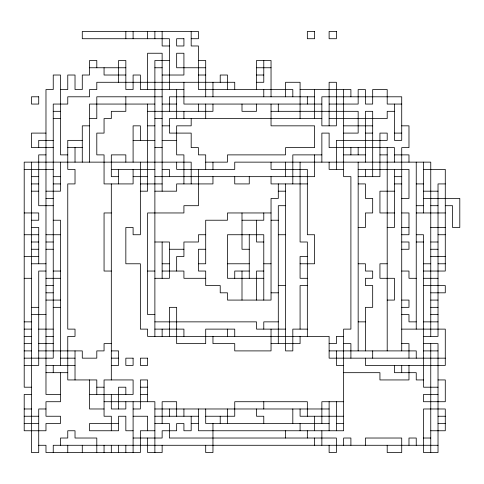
<?xml version="1.0" encoding="UTF-8"?>
<svg xmlns="http://www.w3.org/2000/svg" width="484" height="484" viewBox="0 0 484 484"><rect width="100%" height="100%" fill="white"/><g stroke="black" fill="none" stroke-linecap="round" stroke-linejoin="round"><path stroke-width="0.73" d="M191.18 38.72L198.44 38.72L198.44 31.46L82.28 31.46L82.28 38.72L169.4 38.72L169.4 89.54M169.4 45.98L162.14 45.98L162.14 31.46M169.4 60.5L154.88 60.5L154.88 336.38M198.44 60.5L205.7 60.5L205.7 96.8M89.54 67.76L125.84 67.76M154.88 67.76L162.14 67.76M205.7 67.76L176.66 67.76L176.66 53.24L183.92 53.24L183.92 75.02L162.14 75.02M256.52 67.76L271.04 67.76M125.84 75.02L104.06 75.02L104.06 67.76M198.44 75.02L205.7 75.02M256.52 75.02L263.78 75.02M256.52 82.28L263.78 82.28L263.78 60.5M60.5 89.54L67.76 89.54L67.76 75.02L75.02 75.02L75.02 89.54L82.28 89.54L82.28 75.02L89.54 75.02L89.54 60.5L96.8 60.5L96.8 67.76M183.92 89.54L140.36 89.54L140.36 75.02L133.1 75.02L133.1 89.54L125.84 89.54L125.84 60.5L118.58 60.5L118.58 82.28M300.08 89.54L350.9 89.54L350.9 96.8M162.14 96.8L96.8 96.8L96.8 118.58L89.54 118.58M314.6 96.8L169.4 96.8L169.4 111.32M154.88 104.06L89.54 104.06L89.54 162.14M162.14 104.06L176.66 104.06M321.86 104.06L183.92 104.06L183.92 82.28M329.12 104.06L358.16 104.06L358.16 89.54L365.42 89.54L365.42 104.06L372.68 104.06L372.68 89.54L387.2 89.54L387.2 104.06L401.72 104.06M53.24 111.32L60.5 111.32M147.62 111.32L212.96 111.32L212.96 104.06M271.04 111.32L358.16 111.32L358.16 133.1L343.64 133.1M394.46 111.32L387.2 111.32L387.2 118.58L329.12 118.58M53.24 118.58L60.5 118.58M154.88 118.58L162.14 118.58M321.86 118.58L169.4 118.58L169.4 133.1L191.18 133.1L191.18 147.62L198.44 147.62L198.44 154.88L205.7 154.88L205.7 169.4M89.54 125.84L82.28 125.84L82.28 162.14M147.62 125.84L154.88 125.84M162.14 125.84L169.4 125.84M343.64 125.84L372.68 125.84M401.72 125.84L408.98 125.84L408.98 147.62L401.72 147.62L401.72 350.9M45.98 133.1L31.46 133.1L31.46 147.62L53.24 147.62M365.42 133.1L372.68 133.1M394.46 133.1L401.72 133.1M53.24 140.36L38.72 140.36L38.72 147.62M82.28 140.36L67.76 140.36L67.76 169.4L75.02 169.4L75.02 183.92L67.76 183.92L67.76 329.12L75.02 329.12L75.02 336.38L67.76 336.38L67.76 379.94L96.8 379.94L96.8 394.46M133.1 140.36L154.88 140.36M162.14 140.36L176.66 140.36M67.76 147.62L82.28 147.62M154.88 147.62L162.14 147.62M45.98 154.88L38.72 154.88L38.72 205.7L53.24 205.7M67.76 154.88L60.5 154.88L60.5 75.02L53.24 75.02L53.24 89.54L45.98 89.54L45.98 394.46L60.5 394.46M321.86 154.88L292.82 154.88L292.82 183.92M343.64 154.88L365.42 154.88M379.94 154.88L387.2 154.88M394.46 154.88L408.98 154.88L408.98 162.14M205.7 162.14L227.48 162.14L227.48 154.88L285.56 154.88L285.56 147.62L314.6 147.62L314.6 125.84L271.04 125.84L271.04 104.06M24.2 169.4L53.24 169.4M111.32 169.4L154.88 169.4M162.14 169.4L169.4 169.4L169.4 176.66M343.64 169.4L329.12 169.4L329.12 162.14M358.16 169.4L408.98 169.4L408.98 198.44L401.72 198.44M423.5 169.4L445.28 169.4L445.28 271.04L423.5 271.04M31.46 176.66L38.72 176.66M53.24 176.66L60.5 176.66M118.58 176.66L111.32 176.66L111.32 154.88L125.84 154.88L125.84 162.14M133.1 176.66L147.62 176.66M154.88 176.66L314.6 176.66L314.6 154.88M358.16 176.66L379.94 176.66L379.94 133.1L387.2 133.1L387.2 140.36L336.38 140.36L336.38 169.4M394.46 176.66L401.72 176.66M31.46 183.92L38.72 183.92M53.24 183.92L60.5 183.92M140.36 183.92L162.14 183.92M307.34 183.92L271.04 183.92L271.04 176.66M358.16 183.92L365.42 183.92L365.42 198.44L372.68 198.44L372.68 212.96L365.42 212.96L365.42 227.48L358.16 227.48M394.46 183.92L401.72 183.92M416.24 183.92L423.5 183.92M445.28 183.92L438.02 183.92L438.02 336.38L423.5 336.38M31.46 191.18L38.72 191.18M45.98 191.18L60.5 191.18L60.5 162.14M140.36 191.18L147.62 191.18L147.62 104.06M154.88 191.18L176.66 191.18L176.66 183.92L212.96 183.92L212.96 176.66M278.3 191.18L285.56 191.18M394.46 191.18L379.94 191.18L379.94 212.96L394.46 212.96M423.5 191.18L438.02 191.18M45.98 198.44L53.24 198.44M423.5 198.44L459.8 198.44L459.8 227.48L452.54 227.48L452.54 205.7L445.28 205.7M285.56 205.7L278.3 205.7L278.3 343.64M416.24 205.7L423.5 205.7M430.76 205.7L438.02 205.7M24.2 212.96L38.72 212.96L38.72 220.22L31.46 220.22M111.32 212.96L104.06 212.96L104.06 271.04L111.32 271.04M271.04 212.96L227.48 212.96L227.48 220.22L205.7 220.22L205.7 263.78L198.44 263.78M401.72 212.96L408.98 212.96L408.98 234.74L401.72 234.74M416.24 212.96L445.28 212.96M53.24 220.22L60.5 220.22L60.5 365.42M242 220.22L263.78 220.22L263.78 212.96M271.04 220.22L278.3 220.22M31.46 227.48L38.72 227.48L38.72 263.78M387.2 227.48L394.46 227.48L394.46 169.4M401.72 227.48L408.98 227.48M430.76 227.48L445.28 227.48M24.2 234.74L38.72 234.74M45.98 234.74L60.5 234.74M205.7 234.74L198.44 234.74L198.44 242L183.92 242L183.92 256.52L176.66 256.52L176.66 271.04M278.3 234.74L285.56 234.74M416.24 234.74L423.5 234.74L423.5 387.2L438.02 387.2M438.02 234.74L445.28 234.74M31.46 242L38.72 242M45.98 242L53.24 242M154.88 242L169.4 242L169.4 278.3L154.88 278.3M263.78 242L256.52 242L256.52 220.22M401.72 242L408.98 242L408.98 249.26L401.72 249.26M416.24 242L423.5 242M430.76 242L438.02 242M31.46 249.26L38.72 249.26M45.98 249.26L53.24 249.26M169.4 249.26L183.92 249.26M205.7 249.26L198.44 249.26L198.44 271.04L205.7 271.04L205.7 285.56L220.22 285.56L220.22 292.82L227.48 292.82L227.48 300.08L271.04 300.08L271.04 198.44L278.3 198.44L278.3 183.92M249.26 249.26L242 249.26L242 212.96M430.76 249.26L438.02 249.26M24.2 256.52L38.72 256.52M307.34 256.52L300.08 256.52L300.08 278.3L307.34 278.3M430.76 256.52L445.28 256.52M31.46 263.78L45.98 263.78M162.14 263.78L169.4 263.78M227.48 263.78L249.26 263.78M263.78 263.78L271.04 263.78M300.08 263.78L314.6 263.78L314.6 234.74L307.34 234.74L307.34 169.4L271.04 169.4L271.04 162.14M358.16 263.78L365.42 263.78L365.42 271.04L372.68 271.04L372.68 278.3L365.42 278.3L365.42 285.56L372.68 285.56L372.68 307.34L365.42 307.34L365.42 350.9M387.2 263.78L379.94 263.78L379.94 278.3L394.46 278.3L394.46 300.08L387.2 300.08M423.5 263.78L430.76 263.78M438.02 263.78L445.28 263.78M45.98 271.04L38.72 271.04L38.72 365.42L24.2 365.42M53.24 271.04L60.5 271.04M147.62 271.04L154.88 271.04M162.14 271.04L183.92 271.04L183.92 278.3L205.7 278.3M249.26 271.04L234.74 271.04L234.74 278.3M263.78 271.04L256.52 271.04L256.52 300.08M401.72 271.04L408.98 271.04L408.98 278.3L416.24 278.3M24.2 278.3L31.46 278.3M45.98 278.3L60.5 278.3M263.78 278.3L227.48 278.3L227.48 234.74L263.78 234.74L263.78 300.08M423.5 278.3L438.02 278.3M45.98 285.56L53.24 285.56M278.3 285.56L285.56 285.56M307.34 285.56L300.08 285.56L300.08 329.12M423.5 285.56L445.28 285.56L445.28 292.82L430.76 292.82M45.98 292.82L53.24 292.82M271.04 292.82L278.3 292.82M45.98 300.08L60.5 300.08M401.72 300.08L408.98 300.08L408.98 307.34L401.72 307.34M430.76 300.08L438.02 300.08M31.46 307.34L38.72 307.34M53.24 307.34L60.5 307.34M430.76 307.34L438.02 307.34M31.46 314.6L45.98 314.6M154.88 314.6L147.62 314.6L147.62 212.96L183.92 212.96L183.92 205.7L198.44 205.7L198.44 169.4M401.72 314.6L408.98 314.6L408.98 321.86L416.24 321.86M430.76 314.6L438.02 314.6M24.2 321.86L31.46 321.86M154.88 321.86L256.52 321.86L256.52 329.12L285.56 329.12M278.3 321.86L263.78 321.86L263.78 329.12M358.16 321.86L365.42 321.86M423.5 321.86L438.02 321.86M24.2 329.12L31.46 329.12M38.72 329.12L53.24 329.12M154.88 329.12L183.92 329.12L183.92 336.38M307.34 329.12L292.82 329.12L292.82 350.9L285.56 350.9L285.56 183.92M401.72 329.12L445.28 329.12L445.28 365.42L365.42 365.42L365.42 358.16M24.2 336.38L31.46 336.38M45.98 336.38L53.24 336.38M343.64 336.38L336.38 336.38L336.38 343.64L329.12 343.64M24.2 343.64L31.46 343.64M38.72 343.64L53.24 343.64M111.32 343.64L104.06 343.64L104.06 350.9L96.8 350.9L96.8 358.16L82.28 358.16L82.28 350.9L38.72 350.9M271.04 343.64L300.08 343.64L300.08 336.38M343.64 343.64L350.9 343.64L350.9 358.16M401.72 343.64L408.98 343.64L408.98 358.16M423.5 343.64L438.02 343.64L438.02 452.54L423.5 452.54L423.5 408.98L445.28 408.98L445.28 430.76L430.76 430.76M24.2 350.9L31.46 350.9M111.32 350.9L118.58 350.9L118.58 365.42L111.32 365.42M329.12 350.9L416.24 350.9L416.24 358.16M423.5 350.9L438.02 350.9M24.2 358.16L53.24 358.16L53.24 104.06L67.76 104.06L67.76 96.8L89.54 96.8L89.54 89.54L96.8 89.54L96.8 82.28L234.74 82.28L234.74 89.54M60.5 358.16L75.02 358.16M111.32 358.16L118.58 358.16M445.28 358.16L329.12 358.16L329.12 336.38L147.62 336.38L147.62 329.12L140.36 329.12L140.36 263.78L125.84 263.78L125.84 227.48L133.1 227.48L133.1 234.74L140.36 234.74L140.36 162.14M45.98 365.42L75.02 365.42M343.64 365.42L336.38 365.42L336.38 350.9M45.98 372.68L67.76 372.68M343.64 372.68L379.94 372.68L379.94 379.94L408.98 379.94L408.98 365.42M423.5 379.94L416.24 379.94L416.24 372.68L394.46 372.68L394.46 365.42M438.02 379.94L445.28 379.94L445.28 401.72L423.5 401.72L423.5 394.46L438.02 394.46M31.46 387.2L24.2 387.2L24.2 162.14L191.18 162.14L191.18 183.92M96.8 387.2L104.06 387.2M140.36 387.2L147.62 387.2M31.46 394.46L24.2 394.46L24.2 430.76L45.98 430.76L45.98 423.5L60.5 423.5L60.5 416.24L45.98 416.24L45.98 401.72L60.5 401.72L60.5 372.68M89.54 394.46L133.1 394.46L133.1 379.94L104.06 379.94L104.06 416.24L111.32 416.24L111.32 430.76M140.36 394.46L147.62 394.46M104.06 401.72L154.88 401.72L154.88 452.54M343.64 401.72L321.86 401.72L321.86 423.5M24.2 408.98L31.46 408.98M45.98 408.98L38.72 408.98L38.72 452.54L31.46 452.54L31.46 162.14M104.06 408.98L89.54 408.98L89.54 379.94M133.1 408.98L140.36 408.98L140.36 379.94L147.62 379.94L147.62 401.72M154.88 408.98L329.12 408.98M24.2 416.24L38.72 416.24M133.1 416.24L147.62 416.24L147.62 430.76M154.88 416.24L198.44 416.24M205.7 416.24L234.74 416.24L234.74 401.72L307.34 401.72L307.34 416.24M343.64 416.24L300.08 416.24L300.08 408.98M438.02 416.24L445.28 416.24M24.2 423.5L38.72 423.5M118.58 423.5L89.54 423.5L89.54 430.76L118.58 430.76L118.58 416.24L125.84 416.24L125.84 430.76L133.1 430.76M154.88 423.5L169.4 423.5L169.4 438.02L336.38 438.02L336.38 452.54L329.12 452.54L329.12 445.28M191.18 423.5L198.44 423.5M329.12 423.5L205.7 423.5L205.7 408.98M336.38 423.5L343.64 423.5M438.02 423.5L445.28 423.5M154.88 430.76L140.36 430.76L140.36 452.54L45.98 452.54L45.98 445.28L38.72 445.28M133.1 438.02L162.14 438.02L162.14 430.76L176.66 430.76L176.66 423.5L183.92 423.5L183.92 430.76L191.18 430.76L191.18 416.24M423.5 438.02L430.76 438.02M438.02 445.28L53.24 445.28L53.24 452.54M430.76 336.38L430.76 162.14L234.74 162.14L234.74 169.4L176.66 169.4L176.66 162.14M430.76 343.64L430.76 452.54M423.5 162.14L423.5 212.96M416.24 162.14L416.24 329.12M416.24 445.28L416.24 438.02L408.98 438.02L408.98 445.28M401.72 365.42L401.72 372.68M394.46 104.06L394.46 140.36L401.72 140.36L401.72 96.8L321.86 96.8L321.86 125.84L336.38 125.84L336.38 82.28L329.12 82.28L329.12 125.84M394.46 162.14L394.46 147.62L329.12 147.62L329.12 133.1L321.86 133.1L321.86 162.14M387.2 147.62L387.2 350.9M387.2 445.28L387.2 452.54L401.72 452.54L401.72 438.02L365.42 438.02L365.42 445.28M372.68 176.66L372.68 111.32L365.42 111.32L365.42 162.14M372.68 350.9L372.68 358.16M365.42 169.4L365.42 176.66M358.16 147.62L358.16 154.88M358.16 162.14L358.16 350.9M350.9 147.62L350.9 154.88M350.9 445.28L350.9 438.02L343.64 438.02L343.64 445.28M343.64 89.54L343.64 176.66L350.9 176.66L350.9 329.12L343.64 329.12L343.64 430.76L198.44 430.76L198.44 408.98M336.38 401.72L336.38 430.76M329.12 401.72L329.12 430.76M321.86 430.76L321.86 445.28M314.6 89.54L314.6 118.58M314.6 416.24L314.6 430.76M314.6 438.02L314.6 445.28M307.34 96.8L307.34 104.06M307.34 336.38L307.34 242L300.08 242L300.08 162.14M307.34 430.76L307.34 438.02M300.08 118.58L300.08 82.28L285.56 82.28L285.56 96.8M300.08 423.5L300.08 430.76M292.82 96.8L292.82 89.54L198.44 89.54L198.44 45.98L191.18 45.98L191.18 31.46M292.82 408.98L292.82 423.5M285.56 162.14L285.56 176.66M285.56 430.76L285.56 438.02M278.3 104.06L278.3 111.32M271.04 96.8L271.04 60.5L256.52 60.5L256.52 89.54M271.04 329.12L271.04 350.9L234.74 350.9L234.74 343.64L212.96 343.64L212.96 336.38M263.78 89.54L263.78 96.8M263.78 401.72L263.78 408.98M263.78 423.5L263.78 416.24L256.52 416.24L256.52 408.98M256.52 104.06L256.52 111.32L242 111.32L242 104.06M249.26 176.66L249.26 183.92L234.74 183.92L234.74 176.66M249.26 234.74L249.26 278.3M242 271.04L242 300.08M234.74 336.38L234.74 329.12L205.7 329.12L205.7 343.64L176.66 343.64L176.66 307.34L169.4 307.34L169.4 336.38M227.48 89.54L227.48 75.02L220.22 75.02L220.22 82.28M227.48 329.12L227.48 336.38M227.48 408.98L227.48 423.5M220.22 416.24L220.22 423.5M212.96 82.28L212.96 96.8M212.96 162.14L212.96 169.4M212.96 423.5L212.96 452.54L205.7 452.54L205.7 445.28M205.7 104.06L205.7 118.58M198.44 104.06L198.44 111.32M191.18 118.58L191.18 125.84L176.66 125.84L176.66 154.88L183.92 154.88L183.92 183.92M183.92 111.32L183.92 118.58M183.92 408.98L183.92 416.24M176.66 89.54L176.66 118.58M176.66 416.24L176.66 401.72L162.14 401.72L162.14 423.5M169.4 408.98L169.4 416.24M162.14 191.18L162.14 53.24L147.62 53.24L147.62 89.54M162.14 242L162.14 278.3M162.14 329.12L162.14 336.38M162.14 445.28L162.14 452.54L147.62 452.54L147.62 438.02M154.88 31.46L154.88 38.72M147.62 31.46L147.62 38.72M140.36 140.36L140.36 125.84L133.1 125.84L133.1 162.14M133.1 31.46L133.1 38.72M133.1 169.4L133.1 183.92L104.06 183.92L104.06 154.88L96.8 154.88L96.8 133.1L104.06 133.1L104.06 118.58L111.32 118.58L111.32 111.32L125.84 111.32L125.84 96.8M133.1 401.72L133.1 452.54M125.84 31.46L125.84 38.72M125.84 394.46L125.84 387.2L118.58 387.2L118.58 408.98M125.84 401.72L125.84 408.98L111.32 408.98L111.32 394.46M125.84 445.28L125.84 452.54M118.58 169.4L118.58 183.92M118.58 445.28L118.58 452.54M111.32 183.92L111.32 379.94M111.32 445.28L111.32 452.54M104.06 445.28L104.06 452.54M96.8 452.54L96.8 438.02L75.02 438.02L75.02 430.76L67.76 430.76L67.76 438.02L60.5 438.02L60.5 445.28M82.28 445.28L82.28 452.54M75.02 147.62L75.02 162.14M75.02 350.9L75.02 379.94M67.76 445.28L67.76 452.54M53.24 365.42L53.24 372.68M314.6 31.46L307.34 31.46L307.34 38.72L314.6 38.72L314.6 31.46M336.38 31.46L329.12 31.46L329.12 38.72L336.38 38.72L336.38 31.46M183.92 38.72L176.66 38.72L176.66 45.98L183.92 45.98L183.92 38.72M38.72 96.8L31.46 96.8L31.46 104.06L38.72 104.06L38.72 96.8M133.1 358.16L125.84 358.16L125.84 365.42L133.1 365.42L133.1 358.16M147.62 358.16L140.36 358.16L140.36 365.42L147.62 365.42L147.62 358.16"/></g></svg>
